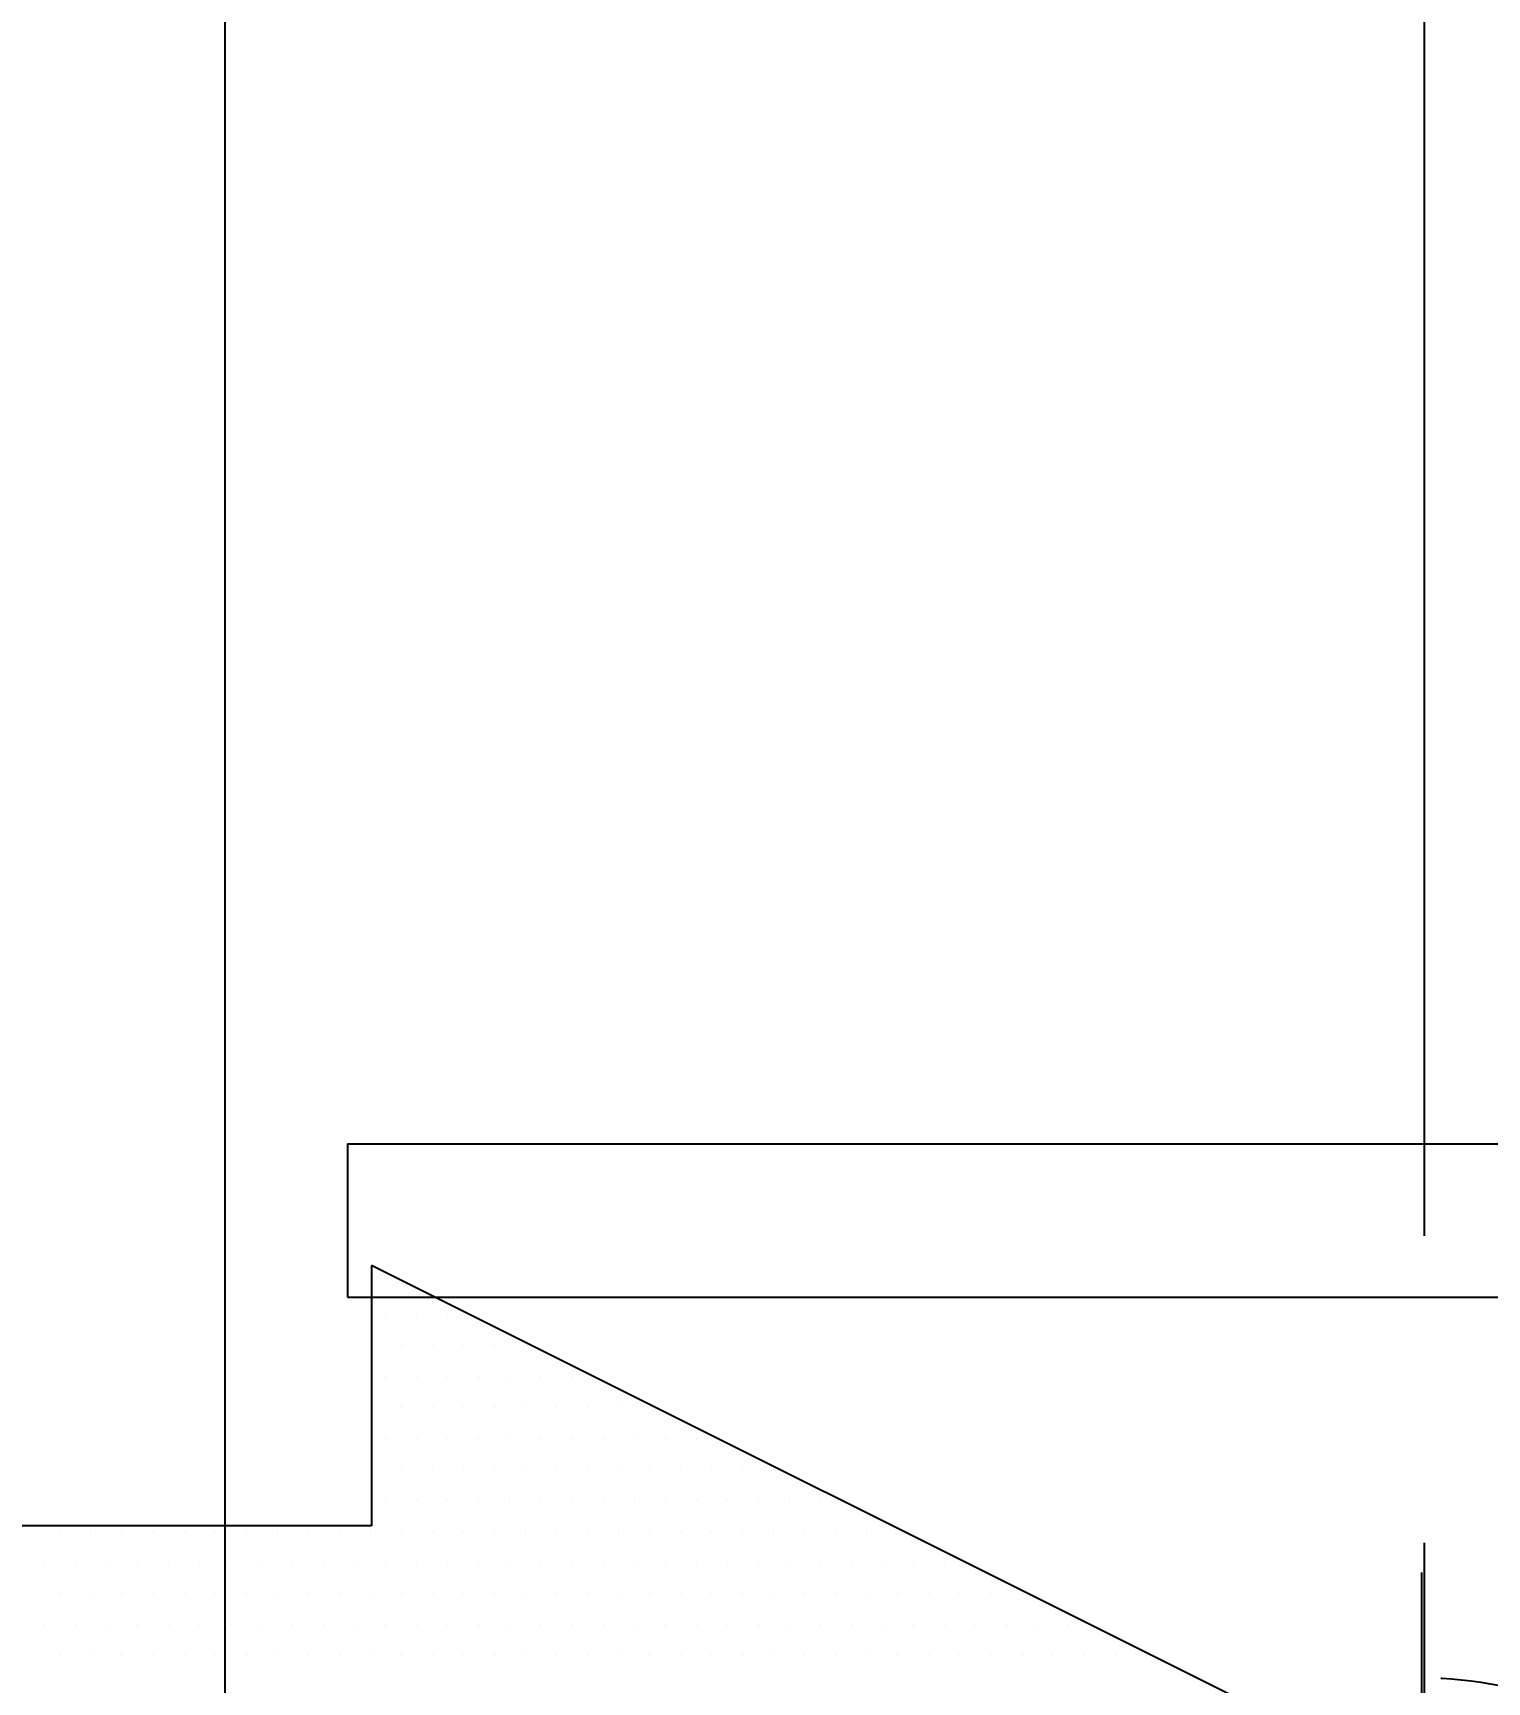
# Model space of a CAD drawing. Header units: millimetres. Extents: x 10462777 to 22643323, y 453826 to 1389191.
# Drawn here: x 11302242.1 to 11302479, y 599692.5 to 599961.3 of the extents above; entities that cross this region are included whole.
import ezdxf

# ---------------------------------------------------------------- set-up
doc = ezdxf.new("R2010")
doc.units = ezdxf.units.MM
doc.header["$LTSCALE"] = 200
doc.header["$MEASUREMENT"] = 0
doc.header["$PDMODE"] = 35
doc.header["$PDSIZE"] = -5
for name, pattern in [('CENTER', [2, 1.25, -0.25, 0.25, -0.25]), ('HIDDEN', [3.75, 2.5, -1.25]), ('PHANTOM', [2.5, 1.25, -0.25, 0.25, -0.25, 0.25, -0.25])]:
    doc.linetypes.add(name, pattern=pattern)
doc.layers.get('0').update_dxf_attribs({"linetype": 'CONTINUOUS'})
doc.layers.get('DEFPOINTS').update_dxf_attribs({"linetype": 'CONTINUOUS'})
doc.layers.add('HL', color=2, linetype='HIDDEN')
doc.layers.add('PL', color=5, linetype='PHANTOM')
doc.layers.add('LAYOUT', color=8, linetype='CONTINUOUS', lineweight=25)
doc.styles.get("Standard").update_dxf_attribs({"font": 'SYMBOL'})
doc.dimstyles.new('DS ROBOTEC', dxfattribs={"dimscale": 0, "dimtxt": 2.5, "dimasz": 2.5, "dimexe": 0.3, "dimexo": 0.3, "dimgap": 0.5, "dimtad": 1, "dimzin": 9, "dimdsep": 46, "dimtxsty": 'Standard', "dimblk": 'OPEN', "dimcen": 0, "dimclrd": 4, "dimclre": 4, "dimclrt": 110, "dimazin": 2, "dimtm": 1.5, "dimtfac": 1, "dimtmove": 0, "dimatfit": 3, "dimldrblk": 'OPEN', "dimfxl": 1, "dimtfill": 1, "dimtolj": 1, "dimlwd": -1, "dimlwe": -1, "dimarcsym": 0})

# ---------------------------------------------------------------- blocks, each defined once
blk = doc.blocks.new('A$C7DA30AB0')
at = {"layer": 'LAYOUT', "color": 6, "linetype": 'PHANTOM'}
blk.add_circle((3030.45, 3025.99, 0), 2693.02, dxfattribs=at)
blk = doc.blocks.new('A$C201F74A5')
for p, q in [((0, 0), (-34.66, -69.32)), ((-34.66, -69.32), (-17.33, -69.32)), ((-17.33, -69.32), (-17.33, -115.53))]:
    blk.add_line(p, q)
at = {"color": 3}
for p, q in [((-8.69, -17.82), (-8.69, -17.82)), ((-8.69, -19.88), (-8.69, -19.88)), ((-10.76, -22.97), (-10.76, -22.97)), ((-8.69, -21.94), (-8.69, -21.94)), ((-8.69, -24.01), (-8.69, -24.01)), ((-10.76, -25.04), (-10.76, -25.04)), ((-12.82, -26.07), (-12.82, -26.07)), ((-8.69, -26.07), (-8.69, -26.07)), ((-10.76, -27.1), (-10.76, -27.1)), ((-12.82, -28.13), (-12.82, -28.13)), ((-8.69, -28.13), (-8.69, -28.13)), ((-10.76, -29.17), (-10.76, -29.17)), ((-12.82, -30.2), (-12.82, -30.2)), ((-8.69, -30.2), (-8.69, -30.2)), ((-14.88, -31.23), (-14.88, -31.23)), ((-10.76, -31.23), (-10.76, -31.23)), ((-12.82, -32.26), (-12.82, -32.26)), ((-8.69, -32.26), (-8.69, -32.26)), ((-14.88, -33.29), (-14.88, -33.29)), ((-10.76, -33.29), (-10.76, -33.29)), ((-16.95, -34.33), (-16.95, -34.33)), ((-12.82, -34.33), (-12.82, -34.33)), ((-8.69, -34.33), (-8.69, -34.33)), ((-14.88, -35.36), (-14.88, -35.36)), ((-10.76, -35.36), (-10.76, -35.36)), ((-16.95, -36.39), (-16.95, -36.39)), ((-12.82, -36.39), (-12.82, -36.39)), ((-8.69, -36.39), (-8.69, -36.39)), ((-14.88, -37.42), (-14.88, -37.42)), ((-10.76, -37.42), (-10.76, -37.42)), ((-19.01, -39.48), (-19.01, -39.48)), ((-16.95, -38.45), (-16.95, -38.45)), ((-14.88, -39.48), (-14.88, -39.48)), ((-12.82, -38.45), (-12.82, -38.45)), ((-10.76, -39.48), (-10.76, -39.48)), ((-8.69, -38.45), (-8.69, -38.45)), ((-16.95, -40.52), (-16.95, -40.52)), ((-12.82, -40.52), (-12.82, -40.52)), ((-8.69, -40.52), (-8.69, -40.52)), ((-19.01, -41.55), (-19.01, -41.55)), ((-14.88, -41.55), (-14.88, -41.55)), ((-10.76, -41.55), (-10.76, -41.55)), ((-21.07, -42.58), (-21.07, -42.58)), ((-16.95, -42.58), (-16.95, -42.58)), ((-12.82, -42.58), (-12.82, -42.58)), ((-8.69, -42.58), (-8.69, -42.58)), ((-19.01, -43.61), (-19.01, -43.61)), ((-14.88, -43.61), (-14.88, -43.61)), ((-10.76, -43.61), (-10.76, -43.61)), ((-21.07, -44.64), (-21.07, -44.64)), ((-16.95, -44.64), (-16.95, -44.64)), ((-12.82, -44.64), (-12.82, -44.64)), ((-8.69, -44.64), (-8.69, -44.64)), ((-19.01, -45.68), (-19.01, -45.68)), ((-14.88, -45.68), (-14.88, -45.68)), ((-10.76, -45.68), (-10.76, -45.68)), ((-21.07, -46.71), (-21.07, -46.71)), ((-16.95, -46.71), (-16.95, -46.71)), ((-12.82, -46.71), (-12.82, -46.71)), ((-8.69, -46.71), (-8.69, -46.71)), ((-23.14, -47.74), (-23.14, -47.74)), ((-19.01, -47.74), (-19.01, -47.74)), ((-14.88, -47.74), (-14.88, -47.74)), ((-10.76, -47.74), (-10.76, -47.74)), ((-21.07, -48.77), (-21.07, -48.77)), ((-16.95, -48.77), (-16.95, -48.77)), ((-12.82, -48.77), (-12.82, -48.77)), ((-8.69, -48.77), (-8.69, -48.77)), ((-23.14, -49.8), (-23.14, -49.8)), ((-19.01, -49.8), (-19.01, -49.8)), ((-14.88, -49.8), (-14.88, -49.8)), ((-10.76, -49.8), (-10.76, -49.8)), ((-25.2, -50.84), (-25.2, -50.84)), ((-21.07, -50.84), (-21.07, -50.84)), ((-16.95, -50.84), (-16.95, -50.84)), ((-12.82, -50.84), (-12.82, -50.84)), ((-8.69, -50.84), (-8.69, -50.84)), ((-23.14, -51.87), (-23.14, -51.87)), ((-19.01, -51.87), (-19.01, -51.87)), ((-14.88, -51.87), (-14.88, -51.87)), ((-10.76, -51.87), (-10.76, -51.87)), ((-25.2, -52.9), (-25.2, -52.9)), ((-21.07, -52.9), (-21.07, -52.9)), ((-16.95, -52.9), (-16.95, -52.9)), ((-12.82, -52.9), (-12.82, -52.9)), ((-8.69, -52.9), (-8.69, -52.9)), ((-23.14, -53.93), (-23.14, -53.93)), ((-19.01, -53.93), (-19.01, -53.93)), ((-14.88, -53.93), (-14.88, -53.93)), ((-10.76, -53.93), (-10.76, -53.93)), ((-25.2, -54.96), (-25.2, -54.96)), ((-21.07, -54.96), (-21.07, -54.96)), ((-16.95, -54.96), (-16.95, -54.96)), ((-12.82, -54.96), (-12.82, -54.96)), ((-8.69, -54.96), (-8.69, -54.96)), ((-27.27, -55.99), (-27.27, -55.99)), ((-25.2, -57.03), (-25.2, -57.03)), ((-23.14, -55.99), (-23.14, -55.99)), ((-21.07, -57.03), (-21.07, -57.03)), ((-19.01, -55.99), (-19.01, -55.99)), ((-16.95, -57.03), (-16.95, -57.03)), ((-14.88, -55.99), (-14.88, -55.99)), ((-12.82, -57.03), (-12.82, -57.03)), ((-10.76, -55.99), (-10.76, -55.99)), ((-8.69, -57.03), (-8.69, -57.03)), ((-27.27, -58.06), (-27.27, -58.06)), ((-23.14, -58.06), (-23.14, -58.06)), ((-19.01, -58.06), (-19.01, -58.06)), ((-14.88, -58.06), (-14.88, -58.06)), ((-10.76, -58.06), (-10.76, -58.06)), ((-29.33, -59.09), (-29.33, -59.09)), ((-25.2, -59.09), (-25.2, -59.09)), ((-21.07, -59.09), (-21.07, -59.09)), ((-16.95, -59.09), (-16.95, -59.09)), ((-12.82, -59.09), (-12.82, -59.09)), ((-8.69, -59.09), (-8.69, -59.09)), ((-27.27, -60.12), (-27.27, -60.12)), ((-23.14, -60.12), (-23.14, -60.12)), ((-19.01, -60.12), (-19.01, -60.12)), ((-14.88, -60.12), (-14.88, -60.12)), ((-10.76, -60.12), (-10.76, -60.12)), ((-29.33, -61.15), (-29.33, -61.15)), ((-25.2, -61.15), (-25.2, -61.15)), ((-21.07, -61.15), (-21.07, -61.15)), ((-16.95, -61.15), (-16.95, -61.15)), ((-12.82, -61.15), (-12.82, -61.15)), ((-8.69, -61.15), (-8.69, -61.15)), ((-27.27, -62.19), (-27.27, -62.19)), ((-23.14, -62.19), (-23.14, -62.19)), ((-19.01, -62.19), (-19.01, -62.19)), ((-14.88, -62.19), (-14.88, -62.19)), ((-10.76, -62.19), (-10.76, -62.19)), ((-29.33, -63.22), (-29.33, -63.22)), ((-25.2, -63.22), (-25.2, -63.22)), ((-21.07, -63.22), (-21.07, -63.22)), ((-16.95, -63.22), (-16.95, -63.22)), ((-12.82, -63.22), (-12.82, -63.22)), ((-8.69, -63.22), (-8.69, -63.22)), ((-31.39, -64.25), (-31.39, -64.25)), ((-27.27, -64.25), (-27.27, -64.25)), ((-23.14, -64.25), (-23.14, -64.25)), ((-19.01, -64.25), (-19.01, -64.25)), ((-14.88, -64.25), (-14.88, -64.25)), ((-10.76, -64.25), (-10.76, -64.25)), ((-29.33, -65.28), (-29.33, -65.28)), ((-25.2, -65.28), (-25.2, -65.28)), ((-21.07, -65.28), (-21.07, -65.28)), ((-16.95, -65.28), (-16.95, -65.28)), ((-12.82, -65.28), (-12.82, -65.28)), ((-8.69, -65.28), (-8.69, -65.28)), ((-31.39, -66.31), (-31.39, -66.31)), ((-27.27, -66.31), (-27.27, -66.31)), ((-23.14, -66.31), (-23.14, -66.31)), ((-19.01, -66.31), (-19.01, -66.31)), ((-14.88, -66.31), (-14.88, -66.31)), ((-10.76, -66.31), (-10.76, -66.31)), ((-33.46, -67.35), (-33.46, -67.35)), ((-29.33, -67.35), (-29.33, -67.35)), ((-25.2, -67.35), (-25.2, -67.35)), ((-21.07, -67.35), (-21.07, -67.35)), ((-16.95, -67.35), (-16.95, -67.35)), ((-12.82, -67.35), (-12.82, -67.35)), ((-8.69, -67.35), (-8.69, -67.35)), ((-31.39, -68.38), (-31.39, -68.38)), ((-27.27, -68.38), (-27.27, -68.38)), ((-23.14, -68.38), (-23.14, -68.38)), ((-19.01, -68.38), (-19.01, -68.38)), ((-14.88, -68.38), (-14.88, -68.38)), ((-10.76, -68.38), (-10.76, -68.38)), ((-16.95, -69.41), (-16.95, -69.41)), ((-12.82, -69.41), (-12.82, -69.41)), ((-8.69, -69.41), (-8.69, -69.41)), ((-14.88, -70.44), (-14.88, -70.44)), ((-10.76, -70.44), (-10.76, -70.44)), ((-16.95, -71.47), (-16.95, -71.47)), ((-12.82, -71.47), (-12.82, -71.47)), ((-8.69, -71.47), (-8.69, -71.47)), ((-14.88, -72.5), (-14.88, -72.5)), ((-10.76, -72.5), (-10.76, -72.5)), ((-16.95, -73.54), (-16.95, -73.54)), ((-14.88, -74.57), (-14.88, -74.57)), ((-12.82, -73.54), (-12.82, -73.54)), ((-10.76, -74.57), (-10.76, -74.57)), ((-8.69, -73.54), (-8.69, -73.54)), ((-16.95, -75.6), (-16.95, -75.6)), ((-12.82, -75.6), (-12.82, -75.6)), ((-8.69, -75.6), (-8.69, -75.6)), ((-14.88, -76.63), (-14.88, -76.63)), ((-10.76, -76.63), (-10.76, -76.63)), ((-16.95, -77.66), (-16.95, -77.66)), ((-12.82, -77.66), (-12.82, -77.66)), ((-8.69, -77.66), (-8.69, -77.66)), ((-14.88, -78.7), (-14.88, -78.7)), ((-10.76, -78.7), (-10.76, -78.7)), ((-16.95, -79.73), (-16.95, -79.73)), ((-12.82, -79.73), (-12.82, -79.73)), ((-8.69, -79.73), (-8.69, -79.73)), ((-14.88, -80.76), (-14.88, -80.76)), ((-10.76, -80.76), (-10.76, -80.76)), ((-16.95, -81.79), (-16.95, -81.79)), ((-12.82, -81.79), (-12.82, -81.79)), ((-8.69, -81.79), (-8.69, -81.79)), ((-14.88, -82.82), (-14.88, -82.82)), ((-10.76, -82.82), (-10.76, -82.82)), ((-16.95, -83.86), (-16.95, -83.86)), ((-12.82, -83.86), (-12.82, -83.86)), ((-8.69, -83.86), (-8.69, -83.86)), ((-14.88, -84.89), (-14.88, -84.89)), ((-10.76, -84.89), (-10.76, -84.89)), ((-16.95, -85.92), (-16.95, -85.92)), ((-12.82, -85.92), (-12.82, -85.92)), ((-8.69, -85.92), (-8.69, -85.92)), ((-14.88, -86.95), (-14.88, -86.95)), ((-10.76, -86.95), (-10.76, -86.95)), ((-16.95, -87.98), (-16.95, -87.98)), ((-12.82, -87.98), (-12.82, -87.98)), ((-8.69, -87.98), (-8.69, -87.98)), ((-14.88, -89.01), (-14.88, -89.01)), ((-10.76, -89.01), (-10.76, -89.01)), ((-16.95, -90.05), (-16.95, -90.05)), ((-12.82, -90.05), (-12.82, -90.05)), ((-8.69, -90.05), (-8.69, -90.05)), ((-14.88, -91.08), (-14.88, -91.08)), ((-10.76, -91.08), (-10.76, -91.08))]:
    blk.add_line(p, q, dxfattribs=at)
blk = doc.blocks.new('_OPEN')
at = {"color": 0, "linetype": 'ByBlock'}
for p, q in [((-1, 0.1667), (0, 0)), ((0, 0), (-1, -0.1667)), ((0, 0), (-1, 0))]:
    blk.add_line(p, q, dxfattribs=at)
blk = doc.blocks.new('*D366')
at = {"color": 4, "linetype": 'ByBlock', "ltscale": 10, "transparency": 16777216}
for p, q in [((11302287.38, 600065.23), (11301981.04, 600065.23)), ((11302002.04, 599890.23), (11302002.04, 599020.23)), ((11302267.38, 598845.23), (11301981.04, 598845.23))]:
    blk.add_line(p, q, dxfattribs=at)
at = {"layer": 'DEFPOINTS', "color": 0, "ltscale": 10, "transparency": 16777216}
for p in [(11302308.38, 600065.23, 0), (11302002.04, 598845.23), (11302288.38, 598845.23, 0)]:
    blk.add_point(p, dxfattribs=at)
at = {"color": 4, "ltscale": 10, "transparency": 16777216, "xscale": 175, "yscale": 175, "zscale": 175}
for p, rotation in [((11302002.04, 600065.23), 90), ((11302002.04, 598845.23), 270)]:
    blk.add_blockref('_OPEN', p, dxfattribs=dict(at, rotation=rotation))
at = {"color": 110, "ltscale": 10, "transparency": 16777216, "insert": (11301842.78, 599455.23), "char_height": 175, "attachment_point": 5, "rotation": 90, "bg_fill": 3, "box_fill_scale": 1.25, "bg_fill_color": 256, "bg_fill_true_color": 13158600, "bg_fill_transparency": 0}
blk.add_mtext('\\A1;1220', dxfattribs=at)
blk = doc.blocks.new('A$C1EFB0E9A')
at = {"color": 1, "linetype": 'CENTER'}
for p, q in [((0, 80.13), (0, -80.13)), ((80.13, 0), (-80.13, 0))]:
    blk.add_line(p, q, dxfattribs=at)
at = {"color": 0}
for centre, radius in [((0, 0), 63), ((0, 55), 5), ((0, 0), 23), ((-55, 0), 5), ((55, 0), 5), ((0, -55), 5)]:
    blk.add_circle(centre, radius, dxfattribs=at)
at = {"color": 1, "linetype": 'CENTER'}
blk.add_circle((0, 0), 55, dxfattribs=at)
for radius in [42.5, 30]:
    blk.add_circle((0, 0), radius)
at = {"layer": 'HL'}
blk.add_circle((0, 0), 31.5, dxfattribs=at)
blk = doc.blocks.new('A$C7E5E2769')
blk.add_line((39.445, 0), (1229.445, 0))
at = {"layer": 'HL'}
for p, q in [((309.445, 20), (309.445, 280)), ((334.445, 20), (334.445, 280)), ((309.445, 20), (334.445, 20))]:
    blk.add_line(p, q, dxfattribs=at)
at = {"layer": 'PL'}
blk.add_blockref('A$C1EFB0E9A', (459.445, 195), dxfattribs=at)

msp = doc.modelspace()

# ---------------------------------------------------------------- linework, layer by layer
at = {"color": 6, "linetype": 'PHANTOM'}
msp.add_line((11302468.79793, 599265.22814, 0), (11302468.79793, 600065.22814, 0), dxfattribs=at)

# ---------------------------------------------------------------- block references
at = {"ltscale": 10, "rotation": 180}
msp.add_blockref('A$C7DA30AB0', (11304764.24811, 600747.76955, 0), dxfattribs=at)
at = {"color": 0, "xscale": 2.45, "yscale": 2.45, "zscale": 2.45, "rotation": 270}
msp.add_blockref('A$C201F74A5', (11302467.11989, 599675.52263, 0), dxfattribs=at)

# ---------------------------------------------------------------- next in the draw order: dimensions: what is measured, and where the dimension line sits
at = {"ltscale": 10}
dim = msp.add_linear_dim(base=(11302002.04203, 598845.22814, 0), p1=(11302308.38077, 600065.22814, 0), p2=(11302288.38077, 598845.22814, 0), angle=90, dimstyle='DS ROBOTEC', override={"dimscale": 70, "dimgap": 1, "dimarcsym": 1}, dxfattribs=at)
dim.commit()
dim.dimension.update_dxf_attribs({"geometry": '*D366', "text_midpoint": (11301842.77563, 599455.22814, 0)})

# ---------------------------------------------------------------- next in the draw order: block references
at = {"ltscale": 10, "rotation": 270}
msp.add_blockref('A$C7E5E2769', (11302273.38071, 600089.6727, 0), dxfattribs=at)

doc.saveas('drawing.dxf')
